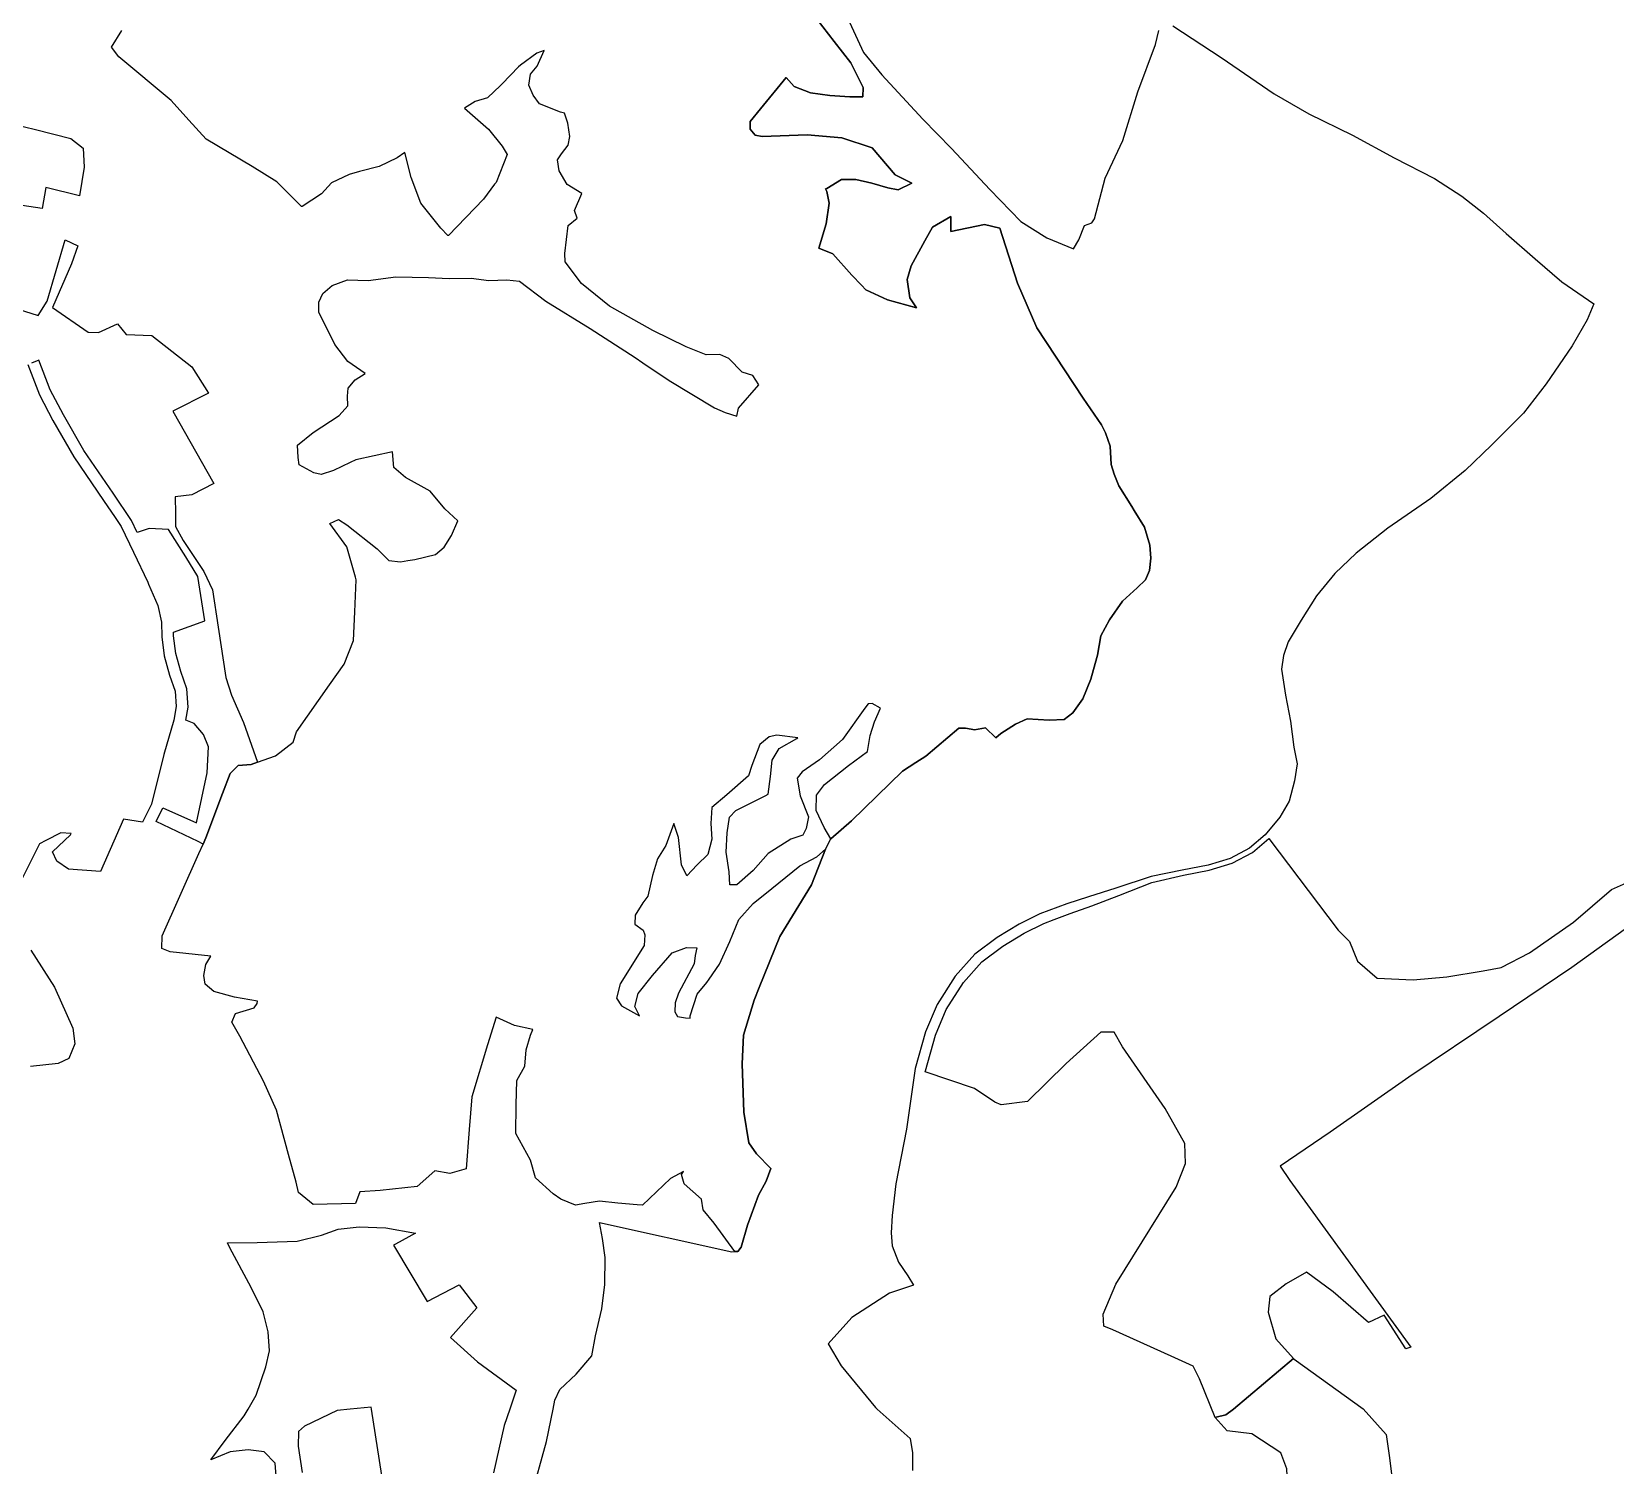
# Model space of a CAD drawing. Header units: millimetres. Extents: x 35444746 to 35449000, y 3482000 to 3488437.
# Drawn here: x 35447122.2 to 35447489.3, y 3484987 to 3485319.5 of the extents above; entities that cross this region are included whole.
import ezdxf

# ---------------------------------------------------------------- set-up
doc = ezdxf.new("R2010")
doc.units = ezdxf.units.MM
doc.layers.add('0203.02旱地整理', color=9, linetype='Continuous', true_color=0x808080)
doc.layers.add('0204.02水田整理', color=9, linetype='Continuous', true_color=0x808080)

msp = doc.modelspace()

# ---------------------------------------------------------------- linework, layer by layer
at = {"layer": '0203.02旱地整理', "color": 41}
for points in [[(35447237.897, 3484979.368), (35447241.549, 3484992.53), (35447243.058, 3485000), (35447243.478, 3485002.08), (35447244.579, 3485004.523), (35447248.38, 3485008.129), (35447252.069, 3485012.368), (35447252.918, 3485016.992), (35447254.362, 3485023.287), (35447255.043, 3485028.909), (35447255.152, 3485035.143), (35447254.488, 3485039.592), (35447253.831, 3485043.257), (35447284.518, 3485036.491), (35447285.202, 3485036.531), (35447285.852, 3485036.569), (35447286.689, 3485037.567), (35447288.126, 3485042.648), (35447290.658, 3485049.596), (35447292.42, 3485052.839), (35447293.571, 3485055.792), (35447290.246, 3485059.211), (35447288.419, 3485061.796), (35447287.266, 3485068.874), (35447286.86, 3485080.089), (35447287.205, 3485086.755), (35447289.636, 3485094.835), (35447290.839, 3485097.778), (35447295.661, 3485109.575), (35447302.933, 3485121.563), (35447306.207, 3485129.89), (35447307.482, 3485132.243), (35447312.209, 3485136.464), (35447324.027, 3485147.976), (35447327.14, 3485149.98), (35447329.443, 3485151.463), (35447337.086, 3485157.91), (35447338.666, 3485157.907), (35447339.986, 3485157.693), (35447340.745, 3485157.57), (35447343.324, 3485157.982), (35447345.688, 3485155.701), (35447346.831, 3485156.662), (35447350.229, 3485158.877), (35447352.939, 3485160.08), (35447358.085, 3485159.811), (35447361.572, 3485159.964), (35447363.527, 3485161.501), (35447365.862, 3485164.727), (35447367.727, 3485169.303), (35447369.157, 3485174.277), (35447369.252, 3485174.834), (35447370.018, 3485179.351), (35447372.022, 3485183.075), (35447375.048, 3485187.4), (35447378.459, 3485190.456), (35447380.374, 3485192.357), (35447381.321, 3485194.454), (35447381.665, 3485197.354), (35447381.428, 3485200.339), (35447380.173, 3485204.54), (35447377.801, 3485208.443), (35447377.265, 3485209.325), (35447374.251, 3485214.156), (35447373.16, 3485216.857), (35447372.432, 3485219.071), (35447372.204, 3485223.308), (35447371.145, 3485226.404), (35447370.219, 3485228.269), (35447365.949, 3485234.477), (35447355.236, 3485250.775), (35447350.736, 3485261.107), (35447346.609, 3485273.853), (35447343.05, 3485274.702), (35447335.29, 3485273.135), (35447335.303, 3485276.61), (35447331.037, 3485274.106), (35447329.203, 3485270.965), (35447326.063, 3485265.162), (35447325.13, 3485261.966), (35447325.777, 3485257.737), (35447327.344, 3485255.38), (35447320.608, 3485257.257), (35447315.549, 3485259.602), (35447314.551, 3485260.658), (35447312.322, 3485263.019), (35447307.938, 3485267.937), (35447304.657, 3485269.28), (35447306.345, 3485274.881), (35447307.029, 3485279.693), (35447306.542, 3485282.351), (35447306.213, 3485282.978), (35447306.483, 3485283.116), (35447309.896, 3485285.15), (35447313.209, 3485285.165), (35447316.931, 3485284.349), (35447320.666, 3485283.229), (35447323.061, 3485282.75), (35447326.214, 3485284.29), (35447322.351, 3485286.255), (35447316.996, 3485292.479), (35447309.973, 3485294.822), (35447301.951, 3485295.513), (35447291.526, 3485295.138), (35447289.873, 3485295.476), (35447288.72, 3485296.803), (35447288.727, 3485298.623), (35447291.137, 3485301.593), (35447297.084, 3485308.795), (35447298.928, 3485306.752), (35447302.724, 3485305.25), (35447307.181, 3485304.675), (35447311.884, 3485304.347), (35447314.832, 3485304.3), (35447314.973, 3485306.465), (35447312.112, 3485312.247), (35447308.237, 3485317.172), (35447300.362, 3485327.432)], [(35447237.897, 3484979.368), (35447241.549, 3484992.53), (35447243.058, 3485000), (35447243.478, 3485002.08), (35447244.579, 3485004.523), (35447248.38, 3485008.129), (35447252.069, 3485012.368), (35447252.918, 3485016.992), (35447254.362, 3485023.287), (35447255.043, 3485028.909), (35447255.152, 3485035.143), (35447254.488, 3485039.592), (35447253.831, 3485043.257), (35447284.518, 3485036.491), (35447285.202, 3485036.531), (35447285.852, 3485036.569), (35447286.689, 3485037.567), (35447288.126, 3485042.648), (35447290.658, 3485049.596), (35447292.42, 3485052.839), (35447293.571, 3485055.792), (35447290.246, 3485059.211), (35447288.419, 3485061.796), (35447287.266, 3485068.874), (35447286.86, 3485080.089), (35447287.205, 3485086.755), (35447289.636, 3485094.835), (35447290.839, 3485097.778), (35447295.661, 3485109.575), (35447302.933, 3485121.563), (35447306.207, 3485129.89), (35447307.482, 3485132.243), (35447312.209, 3485136.464), (35447324.027, 3485147.976), (35447327.14, 3485149.98), (35447329.443, 3485151.463), (35447337.086, 3485157.91), (35447338.666, 3485157.907), (35447339.986, 3485157.693), (35447340.745, 3485157.57), (35447343.324, 3485157.982), (35447345.688, 3485155.701), (35447346.831, 3485156.662), (35447350.229, 3485158.877), (35447352.939, 3485160.08), (35447358.085, 3485159.811), (35447361.572, 3485159.964), (35447363.527, 3485161.501), (35447365.862, 3485164.727), (35447367.727, 3485169.303), (35447369.157, 3485174.277), (35447369.252, 3485174.834), (35447370.018, 3485179.351), (35447372.022, 3485183.075), (35447375.048, 3485187.4), (35447378.459, 3485190.456), (35447380.374, 3485192.357), (35447381.321, 3485194.454), (35447381.665, 3485197.354), (35447381.428, 3485200.339), (35447380.173, 3485204.54), (35447377.801, 3485208.443), (35447377.265, 3485209.325), (35447374.251, 3485214.156), (35447373.16, 3485216.857), (35447372.432, 3485219.071), (35447372.204, 3485223.308), (35447371.145, 3485226.404), (35447370.219, 3485228.269), (35447365.949, 3485234.477), (35447355.236, 3485250.775), (35447350.736, 3485261.107), (35447346.609, 3485273.853), (35447343.05, 3485274.702), (35447335.29, 3485273.135), (35447335.303, 3485276.61), (35447331.037, 3485274.106), (35447329.203, 3485270.965), (35447326.063, 3485265.162), (35447325.13, 3485261.966), (35447325.777, 3485257.737), (35447327.344, 3485255.38), (35447320.608, 3485257.257), (35447315.549, 3485259.602), (35447314.551, 3485260.658), (35447312.322, 3485263.019), (35447307.938, 3485267.937), (35447304.657, 3485269.28), (35447306.345, 3485274.881), (35447307.029, 3485279.693), (35447306.542, 3485282.351), (35447306.213, 3485282.978), (35447306.483, 3485283.116), (35447309.896, 3485285.15), (35447313.209, 3485285.165), (35447316.931, 3485284.349), (35447320.666, 3485283.229), (35447323.061, 3485282.75), (35447326.214, 3485284.29), (35447322.351, 3485286.255), (35447316.996, 3485292.479), (35447309.973, 3485294.822), (35447301.951, 3485295.513), (35447291.526, 3485295.138), (35447289.873, 3485295.476), (35447288.72, 3485296.803), (35447288.727, 3485298.623), (35447291.137, 3485301.593), (35447297.084, 3485308.795), (35447298.928, 3485306.752), (35447302.724, 3485305.25), (35447307.181, 3485304.675), (35447311.884, 3485304.347), (35447314.832, 3485304.3), (35447314.973, 3485306.465), (35447312.112, 3485312.247), (35447308.237, 3485317.172), (35447300.362, 3485327.432)], [(35447386.773, 3485320.792), (35447397.974, 3485313.45), (35447410.236, 3485305.037), (35447418.242, 3485300.432), (35447428.384, 3485295.473), (35447438.018, 3485290.21), (35447447.42, 3485285.42), (35447453.711, 3485281.297), (35447458.752, 3485277.37), (35447464.033, 3485272.626), (35447470.723, 3485266.785), (35447476.95, 3485261.406), (35447484.344, 3485256.356), (35447482.8, 3485252.587), (35447479.355, 3485246.57), (35447473.323, 3485237.807), (35447468.038, 3485231.011), (35447460.614, 3485223.567), (35447454.512, 3485217.679), (35447446.518, 3485211.223), (35447436.55, 3485204.282), (35447429.216, 3485198.481), (35447424.268, 3485193.82), (35447420.057, 3485188.58), (35447416.502, 3485183.01), (35447413.442, 3485177.93), (35447412.362, 3485174.813), (35447411.938, 3485171.611), (35447412.898, 3485165.611), (35447414.023, 3485159.528), (35447414.82, 3485153.529), (35447415.535, 3485149.651), (35447414.944, 3485145.712), (35447413.7, 3485140.966), (35447411.556, 3485137.289), (35447408.17, 3485133.195), (35447404.542, 3485130.088), (35447400.013, 3485127.724), (35447394.912, 3485126.184), (35447388.909, 3485124.976), (35447381.684, 3485123.492), (35447373.524, 3485120.804), (35447367.2, 3485118.818), (35447362.134, 3485117.189), (35447355.885, 3485114.832), (35447351.095, 3485112.467), (35447345.995, 3485109.368), (35447340.811, 3485105.53), (35447336.277, 3485100.376), (35447332.067, 3485093.826), (35447329.418, 3485087.516), (35447327.006, 3485078.99), (35447324.984, 3485064.963), (35447322.546, 3485052.269), (35447321.698, 3485044.888), (35447321.437, 3485040.869), (35447321.672, 3485037.914), (35447323.134, 3485034.053), (35447325.267, 3485030.902), (35447326.646, 3485028.779), (35447321.016, 3485026.904), (35447312.308, 3485021.233), (35447306.821, 3485015.124), (35447309.876, 3485010.064), (35447317.781, 3485000.375), (35447318.205, 3485000), (35447325.879, 3484993.215), (35447326.364, 3484989.897), (35447326.349, 3484985.751)], [(35447386.773, 3485320.792), (35447397.974, 3485313.45), (35447410.236, 3485305.037), (35447418.242, 3485300.432), (35447428.384, 3485295.473), (35447438.018, 3485290.21), (35447447.42, 3485285.42), (35447453.711, 3485281.297), (35447458.752, 3485277.37), (35447464.033, 3485272.626), (35447470.723, 3485266.785), (35447476.95, 3485261.406), (35447484.344, 3485256.356), (35447482.8, 3485252.587), (35447479.355, 3485246.57), (35447473.323, 3485237.807), (35447468.038, 3485231.011), (35447460.614, 3485223.567), (35447454.512, 3485217.679), (35447446.518, 3485211.223), (35447436.55, 3485204.282), (35447429.216, 3485198.481), (35447424.268, 3485193.82), (35447420.057, 3485188.58), (35447416.502, 3485183.01), (35447413.442, 3485177.93), (35447412.362, 3485174.813), (35447411.938, 3485171.611), (35447412.898, 3485165.611), (35447414.023, 3485159.528), (35447414.82, 3485153.529), (35447415.535, 3485149.651), (35447414.944, 3485145.712), (35447413.7, 3485140.966), (35447411.556, 3485137.289), (35447408.17, 3485133.195), (35447404.542, 3485130.088), (35447400.013, 3485127.724), (35447394.912, 3485126.184), (35447388.909, 3485124.976), (35447381.684, 3485123.492), (35447373.524, 3485120.804), (35447367.2, 3485118.818), (35447362.134, 3485117.189), (35447355.885, 3485114.832), (35447351.095, 3485112.467), (35447345.995, 3485109.368), (35447340.811, 3485105.53), (35447336.277, 3485100.376), (35447332.067, 3485093.826), (35447329.418, 3485087.516), (35447327.006, 3485078.99), (35447324.984, 3485064.963), (35447322.546, 3485052.269), (35447321.698, 3485044.888), (35447321.437, 3485040.869), (35447321.672, 3485037.914), (35447323.134, 3485034.053), (35447325.267, 3485030.902), (35447326.646, 3485028.779), (35447321.016, 3485026.904), (35447312.308, 3485021.233), (35447306.821, 3485015.124), (35447309.876, 3485010.064), (35447317.781, 3485000.375), (35447318.205, 3485000), (35447325.879, 3484993.215), (35447326.364, 3484989.897), (35447326.349, 3484985.751)], [(35447311.775, 3485321.662), (35447315.036, 3485314.581), (35447319.283, 3485309.404), (35447328.777, 3485299.179), (35447335.408, 3485292.334), (35447344.347, 3485282.824), (35447351.534, 3485275.427), (35447357.516, 3485271.641), (35447363.721, 3485269.071), (35447364.911, 3485271.139), (35447366.244, 3485274.467), (35447367.992, 3485275.091), (35447368.546, 3485276.039), (35447371.081, 3485285.472), (35447375.123, 3485294.193), (35447378.61, 3485305.481), (35447382.706, 3485316.483), (35447383.494, 3485319.738)], [(35447311.775, 3485321.662), (35447315.036, 3485314.581), (35447319.283, 3485309.404), (35447328.777, 3485299.179), (35447335.408, 3485292.334), (35447344.347, 3485282.824), (35447351.534, 3485275.427), (35447357.516, 3485271.641), (35447363.721, 3485269.071), (35447364.911, 3485271.139), (35447366.244, 3485274.467), (35447367.992, 3485275.091), (35447368.546, 3485276.039), (35447371.081, 3485285.472), (35447375.123, 3485294.193), (35447378.61, 3485305.481), (35447382.706, 3485316.483), (35447383.494, 3485319.738)], [(35447110.196, 3485299.845), (35447123.079, 3485296.729), (35447131.25, 3485294.672), (35447134.141, 3485292.453), (35447134.304, 3485288.025), (35447133.22, 3485281.415), (35447125.427, 3485283.287), (35447124.633, 3485278.453), (35447114.212, 3485279.95)], [(35447110.196, 3485299.845), (35447123.079, 3485296.729), (35447131.25, 3485294.672), (35447134.141, 3485292.453), (35447134.304, 3485288.025), (35447133.22, 3485281.415), (35447125.427, 3485283.287), (35447124.633, 3485278.453), (35447114.212, 3485279.95)], [(35447114.53, 3485256.521), (35447123.634, 3485253.607), (35447125.726, 3485256.978), (35447129.934, 3485271.15), (35447132.9, 3485269.753), (35447131.379, 3485265.636), (35447126.977, 3485255.467), (35447135.24, 3485249.749), (35447137.659, 3485249.659), (35447142.057, 3485251.717), (35447144.053, 3485249.228), (35447150.055, 3485248.994), (35447159.276, 3485241.75), (35447163.158, 3485235.585), (35447154.872, 3485231.463), (35447164.404, 3485214.668), (35447159.329, 3485212.033), (35447155.448, 3485211.566), (35447155.527, 3485207.711), (35447155.522, 3485204.712), (35447157.315, 3485201.453), (35447162.1, 3485194.249), (35447164.109, 3485190.022), (35447165.378, 3485181.37), (35447167.204, 3485169.662), (35447168.48, 3485165.552), (35447171.293, 3485159.216), (35447174.542, 3485150.064), (35447173.026, 3485149.539), (35447170.037, 3485149.288), (35447168.155, 3485147.413), (35447166.44, 3485142.806), (35447162.534, 3485132.489), (35447161.89, 3485131.047), (35447160.733, 3485131.615), (35447150.999, 3485136.29), (35447152.582, 3485139.434), (35447160.373, 3485135.959), (35447162.852, 3485147.591), (35447163.127, 3485153.579), (35447162.026, 3485156.47), (35447159.822, 3485159.017), (35447157.925, 3485159.792), (35447158.43, 3485162.786), (35447158.152, 3485167.032), (35447156.721, 3485171.046), (35447155.614, 3485175.257), (35447155.08, 3485179.339), (35447155.065, 3485180.194), (35447162.317, 3485182.783), (35447160.698, 3485193.064), (35447157.886, 3485197.685), (35447153.882, 3485203.981), (35447149.438, 3485204.265), (35447146.621, 3485203.326), (35447145.302, 3485206.062), (35447141.039, 3485212.394), (35447134.275, 3485222.293), (35447129.52, 3485230.586), (35447126.459, 3485236.378), (35447123.805, 3485243.24), (35447122.12, 3485242.588)], [(35447114.53, 3485256.521), (35447123.634, 3485253.607), (35447125.726, 3485256.978), (35447129.934, 3485271.15), (35447132.9, 3485269.753), (35447131.379, 3485265.636), (35447126.977, 3485255.467), (35447135.24, 3485249.749), (35447137.659, 3485249.659), (35447142.057, 3485251.717), (35447144.053, 3485249.228), (35447150.055, 3485248.994), (35447159.276, 3485241.75), (35447163.158, 3485235.585), (35447154.872, 3485231.463), (35447164.404, 3485214.668), (35447159.329, 3485212.033), (35447155.448, 3485211.566), (35447155.527, 3485207.711), (35447155.522, 3485204.712), (35447157.315, 3485201.453), (35447162.1, 3485194.249), (35447164.109, 3485190.022), (35447165.378, 3485181.37), (35447167.204, 3485169.662), (35447168.48, 3485165.552), (35447171.293, 3485159.216), (35447174.542, 3485150.064), (35447173.026, 3485149.539), (35447170.037, 3485149.288), (35447168.155, 3485147.413), (35447166.44, 3485142.806), (35447162.534, 3485132.489), (35447161.89, 3485131.047), (35447160.733, 3485131.615), (35447150.999, 3485136.29), (35447152.582, 3485139.434), (35447160.373, 3485135.959), (35447162.852, 3485147.591), (35447163.127, 3485153.579), (35447162.026, 3485156.47), (35447159.822, 3485159.017), (35447157.925, 3485159.792), (35447158.43, 3485162.786), (35447158.152, 3485167.032), (35447156.721, 3485171.046), (35447155.614, 3485175.257), (35447155.08, 3485179.339), (35447155.065, 3485180.194), (35447162.317, 3485182.783), (35447160.698, 3485193.064), (35447157.886, 3485197.685), (35447153.882, 3485203.981), (35447149.438, 3485204.265), (35447146.621, 3485203.326), (35447145.302, 3485206.062), (35447141.039, 3485212.394), (35447134.275, 3485222.293), (35447129.52, 3485230.586), (35447126.459, 3485236.378), (35447123.805, 3485243.24), (35447122.12, 3485242.588)], [(35447495.819, 3485114.309), (35447479.221, 3485102.454), (35447462.403, 3485091.049), (35447441.452, 3485076.995), (35447423.234, 3485064.224), (35447411.621, 3485056.324), (35447413.87, 3485053.017), (35447441.928502, 3485014.346294), (35447440.73, 3485013.966), (35447435.766, 3485021.771), (35447432.075, 3485020.106), (35447423.904, 3485027.197), (35447417.724, 3485031.79), (35447412.982, 3485029.037), (35447409.219, 3485026.116), (35447408.877, 3485022.529), (35447410.646, 3485016.323), (35447414.69, 3485011.774), (35447400.79, 3485000), (35447399.034, 3484998.72), (35447396.786996, 3484998.107016), (35447396.556, 3484998.044), (35447392.886, 3485007.064), (35447391.429, 3485010.007), (35447386.38, 3485012.313), (35447372.862, 3485018.406), (35447370.744, 3485019.231), (35447370.593, 3485022.005), (35447373.559, 3485029.01), (35447387.522, 3485051.47), (35447389.666, 3485057.009), (35447389.522, 3485061.578), (35447384.987, 3485069.756), (35447375.093, 3485083.993), (35447373.149, 3485087.428), (35447370.049, 3485087.44), (35447362.023, 3485080.131), (35447353.012, 3485071.357), (35447346.971, 3485070.566), (35447345.505, 3485071.225), (35447340.786, 3485074.345), (35447329.325, 3485078.262), (35447329.358, 3485078.49), (35447331.688, 3485086.725), (35447334.199, 3485092.706), (35447338.196, 3485098.926), (35447342.443, 3485103.753), (35447347.329, 3485107.371), (35447352.261, 3485110.367), (35447356.84, 3485112.628), (35447359.241, 3485113.534), (35447362.929, 3485114.925), (35447367.936, 3485116.735), (35447374.235, 3485119.156), (35447381.86, 3485122.112), (35447389.174, 3485123.806), (35447395.2, 3485125.018), (35447400.468, 3485126.609), (35447405.219, 3485129.089), (35447409.027, 3485132.35), (35447425.102, 3485111.05), (35447427.693, 3485108.436), (35447429.556, 3485103.878), (35447434.092, 3485099.957), (35447442.471, 3485099.602), (35447450.284, 3485100.23), (35447458.654, 3485101.652), (35447462.883, 3485102.447), (35447469.396, 3485105.833), (35447479.663, 3485112.94), (35447488.469, 3485120.54), (35447496.793, 3485124.249)], [(35447495.819, 3485114.309), (35447479.221, 3485102.454), (35447462.403, 3485091.049), (35447441.452, 3485076.995), (35447423.234, 3485064.224), (35447411.621, 3485056.324), (35447413.87, 3485053.017), (35447441.928502, 3485014.346294), (35447440.73, 3485013.966), (35447435.766, 3485021.771), (35447432.075, 3485020.106), (35447423.904, 3485027.197), (35447417.724, 3485031.79), (35447412.982, 3485029.037), (35447409.219, 3485026.116), (35447408.877, 3485022.529), (35447410.646, 3485016.323), (35447414.69, 3485011.774), (35447400.79, 3485000), (35447399.034, 3484998.72), (35447396.786996, 3484998.107016), (35447396.556, 3484998.044), (35447392.886, 3485007.064), (35447391.429, 3485010.007), (35447386.38, 3485012.313), (35447372.862, 3485018.406), (35447370.744, 3485019.231), (35447370.593, 3485022.005), (35447373.559, 3485029.01), (35447387.522, 3485051.47), (35447389.666, 3485057.009), (35447389.522, 3485061.578), (35447384.987, 3485069.756), (35447375.093, 3485083.993), (35447373.149, 3485087.428), (35447370.049, 3485087.44), (35447362.023, 3485080.131), (35447353.012, 3485071.357), (35447346.971, 3485070.566), (35447345.505, 3485071.225), (35447340.786, 3485074.345), (35447329.325, 3485078.262), (35447329.358, 3485078.49), (35447331.688, 3485086.725), (35447334.199, 3485092.706), (35447338.196, 3485098.926), (35447342.443, 3485103.753), (35447347.329, 3485107.371), (35447352.261, 3485110.367), (35447356.84, 3485112.628), (35447359.241, 3485113.534), (35447362.929, 3485114.925), (35447367.936, 3485116.735), (35447374.235, 3485119.156), (35447381.86, 3485122.112), (35447389.174, 3485123.806), (35447395.2, 3485125.018), (35447400.468, 3485126.609), (35447405.219, 3485129.089), (35447409.027, 3485132.35), (35447425.102, 3485111.05), (35447427.693, 3485108.436), (35447429.556, 3485103.878), (35447434.092, 3485099.957), (35447442.471, 3485099.602), (35447450.284, 3485100.23), (35447458.654, 3485101.652), (35447462.883, 3485102.447), (35447469.396, 3485105.833), (35447479.663, 3485112.94), (35447488.469, 3485120.54), (35447496.793, 3485124.249)], [(35447179.188, 3484980.565), (35447178.638, 3484987.498), (35447176.068, 3484990.066), (35447172.362, 3484990.544), (35447168.179, 3484990.066), (35447163.708, 3484988.238), (35447167.006, 3484992.757), (35447171.422, 3484998.429), (35447172.323, 3484999.988), (35447174.182, 3485003.258), (35447176.483, 3485009.785), (35447177.28, 3485013.531), (35447176.978, 3485017.898), (35447175.845, 3485022.544), (35447173.048, 3485028.177), (35447168.078, 3485037.422), (35447167.554, 3485038.591), (35447174.469, 3485038.627), (35447183.738, 3485038.958), (35447189.394, 3485040.334), (35447193.258, 3485041.772), (35447198.125, 3485042.276), (35447204.281, 3485042.013), (35447211.149, 3485040.838), (35447206.542, 3485038.288), (35447206.03, 3485038.005), (35447213.854, 3485024.944), (35447221.287, 3485028.854), (35447225.39, 3485023.485), (35447219.266, 3485016.65), (35447225.54, 3485010.977), (35447234.466, 3485004.397), (35447232.992, 3485000), (35447231.734, 3484996.248), (35447229.252, 3484985.211)], [(35447179.188, 3484980.565), (35447178.638, 3484987.498), (35447176.068, 3484990.066), (35447172.362, 3484990.544), (35447168.179, 3484990.066), (35447163.708, 3484988.238), (35447167.006, 3484992.757), (35447171.422, 3484998.429), (35447172.323, 3484999.988), (35447174.182, 3485003.258), (35447176.483, 3485009.785), (35447177.28, 3485013.531), (35447176.978, 3485017.898), (35447175.845, 3485022.544), (35447173.048, 3485028.177), (35447168.078, 3485037.422), (35447167.554, 3485038.591), (35447174.469, 3485038.627), (35447183.738, 3485038.958), (35447189.394, 3485040.334), (35447193.258, 3485041.772), (35447198.125, 3485042.276), (35447204.281, 3485042.013), (35447211.149, 3485040.838), (35447206.542, 3485038.288), (35447206.03, 3485038.005), (35447213.854, 3485024.944), (35447221.287, 3485028.854), (35447225.39, 3485023.485), (35447219.266, 3485016.65), (35447225.54, 3485010.977), (35447234.466, 3485004.397), (35447232.992, 3485000), (35447231.734, 3484996.248), (35447229.252, 3484985.211)], [(35447204.633, 3484976.217), (35447200.943, 3485000), (35447200.874, 3485000.443), (35447196.038, 3485000), (35447193.015, 3484999.723), (35447185.383, 3484996.091), (35447184.019, 3484994.814), (35447183.947, 3484991.413), (35447184.848, 3484985.286)], [(35447204.633, 3484976.217), (35447200.943, 3485000), (35447200.874, 3485000.443), (35447196.038, 3485000), (35447193.015, 3484999.723), (35447185.383, 3484996.091), (35447184.019, 3484994.814), (35447183.947, 3484991.413), (35447184.848, 3484985.286)]]:
    msp.add_lwpolyline(points, dxfattribs=at)
msp.add_lwpolyline([(35447414.69, 3485011.774), (35447414.867, 3485011.575), (35447430.876, 3485000.053), (35447436.236, 3484994.156), (35447436.868, 3484989.258), (35447438.233, 3484978.829), (35447434.372, 3484980.427), (35447426.697, 3484983.668), (35447421.839, 3484984.436), (35447417.252, 3484984.37), (35447413.752, 3484984.543), (35447413.261, 3484984.572), (35447413.162, 3484986.173), (35447411.742, 3484989.852), (35447405.07, 3484994.286), (35447399.362, 3484994.962), (35447396.556, 3484998.044), (35447396.786996, 3484998.107016), (35447399.034, 3484998.72), (35447400.79, 3485000)], close=True, dxfattribs=at)
msp.add_lwpolyline([(35447414.69, 3485011.774), (35447414.867, 3485011.575), (35447430.876, 3485000.053), (35447436.236, 3484994.156), (35447436.868, 3484989.258), (35447438.233, 3484978.829), (35447434.372, 3484980.427), (35447426.697, 3484983.668), (35447421.839, 3484984.436), (35447417.252, 3484984.37), (35447413.752, 3484984.543), (35447413.261, 3484984.572), (35447413.162, 3484986.173), (35447411.742, 3484989.852), (35447405.07, 3484994.286), (35447399.362, 3484994.962), (35447396.556, 3484998.044), (35447396.786996, 3484998.107016), (35447399.034, 3484998.72), (35447400.79, 3485000)], close=True, dxfattribs=at)
at = {"layer": '0204.02水田整理', "color": 51}
for points in [[(35447300.362, 3485327.432), (35447308.237, 3485317.172), (35447312.112, 3485312.247), (35447314.973, 3485306.465), (35447314.832, 3485304.3), (35447311.884, 3485304.347), (35447307.181, 3485304.675), (35447302.724, 3485305.25), (35447298.928, 3485306.752), (35447297.084, 3485308.795), (35447291.137, 3485301.593), (35447288.727, 3485298.623), (35447288.72, 3485296.803), (35447289.873, 3485295.476), (35447291.526, 3485295.138), (35447301.951, 3485295.513), (35447309.973, 3485294.822), (35447316.996, 3485292.479), (35447322.351, 3485286.255), (35447326.214, 3485284.29), (35447323.061, 3485282.75), (35447320.666, 3485283.229), (35447316.931, 3485284.349), (35447313.209, 3485285.165), (35447309.896, 3485285.15), (35447306.483, 3485283.116), (35447306.213, 3485282.978), (35447306.542, 3485282.351), (35447307.029, 3485279.693), (35447306.345, 3485274.881), (35447304.657, 3485269.28), (35447307.938, 3485267.937), (35447312.322, 3485263.019), (35447314.551, 3485260.658), (35447315.549, 3485259.602), (35447320.608, 3485257.257), (35447327.344, 3485255.38), (35447325.777, 3485257.737), (35447325.13, 3485261.966), (35447326.063, 3485265.162), (35447329.203, 3485270.965), (35447331.037, 3485274.106), (35447335.303, 3485276.61), (35447335.29, 3485273.135), (35447343.05, 3485274.702), (35447346.609, 3485273.853), (35447350.736, 3485261.107), (35447355.236, 3485250.775), (35447365.949, 3485234.477), (35447370.219, 3485228.269), (35447371.145, 3485226.404), (35447372.204, 3485223.308), (35447372.432, 3485219.071), (35447373.16, 3485216.857), (35447374.251, 3485214.156), (35447377.265, 3485209.325), (35447377.801, 3485208.443), (35447380.173, 3485204.54), (35447381.428, 3485200.339), (35447381.665, 3485197.354), (35447381.321, 3485194.454), (35447380.374, 3485192.357), (35447378.459, 3485190.456), (35447375.048, 3485187.4), (35447372.022, 3485183.075), (35447370.018, 3485179.351), (35447369.252, 3485174.834), (35447369.157, 3485174.277), (35447367.727, 3485169.303), (35447365.862, 3485164.727), (35447363.527, 3485161.501), (35447361.572, 3485159.964), (35447358.085, 3485159.811), (35447352.939, 3485160.08), (35447350.229, 3485158.877), (35447346.831, 3485156.662), (35447345.688, 3485155.701), (35447343.324, 3485157.982), (35447340.745, 3485157.57), (35447339.986, 3485157.693), (35447338.666, 3485157.907), (35447337.086, 3485157.91), (35447329.443, 3485151.463), (35447327.14, 3485149.98), (35447324.027, 3485147.976), (35447312.209, 3485136.464), (35447307.482, 3485132.243), (35447305.906, 3485134.92), (35447304.084, 3485138.851), (35447304.097, 3485142.357), (35447305.943, 3485144.855), (35447311.549, 3485149.246), (35447315.985, 3485152.485), (35447316.532, 3485156.245), (35447317.547, 3485159.419), (35447318.944, 3485162.58), (35447316.998, 3485163.655), (35447316.11, 3485163.59), (35447315.353, 3485162.588), (35447310.134, 3485155.33), (35447304.843, 3485150.582), (35447300.814, 3485147.837), (35447299.637, 3485146.335), (35447300.373, 3485142.232), (35447302.277, 3485137.37), (35447301.736, 3485134.689), (35447300.976, 3485133.102), (35447298.212, 3485132.194), (35447292.902, 3485128.865), (35447289.457, 3485124.949), (35447285.619, 3485121.621), (35447284.065, 3485121.629), (35447283.85, 3485124.628), (35447283.196, 3485129.155), (35447283.381, 3485133.68), (35447283.981, 3485137.281), (35447285.411, 3485138.868), (35447292.215, 3485142.268), (35447292.88, 3485142.632), (35447293.481, 3485146.74), (35447293.833, 3485150.499), (35447295.435, 3485153.175), (35447299.553, 3485155.561), (35447299.762, 3485155.699), (35447294.892, 3485156.301), (35447293.117, 3485155.936), (35447290.973, 3485154.12), (35447289.095, 3485149.244), (35447288.329, 3485146.897), (35447283.358, 3485142.468), (35447279.841, 3485139.552), (35447279.616, 3485135.786), (35447279.884, 3485132.197), (35447278.912, 3485128.597), (35447276.471, 3485126.257), (35447274.03, 3485123.711), (35447272.862, 3485126.238), (35447272.1, 3485132.571), (35447271.081, 3485135.796), (35447269.199, 3485130.731), (35447267.267, 3485127.628), (35447266.072, 3485123.759), (35447265.042, 3485118.964), (35447263.857, 3485117.453), (35447262.061, 3485114.598), (35447261.968, 3485112.494), (35447263.934, 3485111.059), (35447264.333, 3485109.966), (35447264.139, 3485107.532), (35447258.638, 3485098.645), (35447257.784, 3485095.287), (35447258.879, 3485093.552), (35447263.122, 3485091.189), (35447262.041, 3485093.371), (35447262.794, 3485096.381), (35447266.078, 3485100.559), (35447270.623, 3485105.821), (35447273.98, 3485107.066), (35447276.417, 3485106.973), (35447276.014, 3485105.181), (35447275.755, 3485103.258), (35447272.129, 3485096.496), (35447271.367, 3485094.241), (35447271.302, 3485092.172), (35447271.929, 3485091.099), (35447273.79, 3485090.781), (35447274.832, 3485090.713), (35447274.852, 3485091.204), (35447276.464, 3485096.212), (35447278.728, 3485098.957), (35447279.253, 3485099.716), (35447281.665, 3485103.203), (35447284.022, 3485108.452), (35447286.127, 3485113.536), (35447289.479, 3485117.279), (35447293.752, 3485120.761), (35447300.279, 3485126.008), (35447304.211, 3485128.08), (35447306.207, 3485129.89), (35447302.933, 3485121.563), (35447295.661, 3485109.575), (35447290.839, 3485097.778), (35447289.636, 3485094.835), (35447287.205, 3485086.755), (35447286.86, 3485080.089), (35447287.266, 3485068.874), (35447288.419, 3485061.796), (35447290.246, 3485059.211), (35447293.571, 3485055.792), (35447292.42, 3485052.839), (35447290.658, 3485049.596), (35447288.126, 3485042.648), (35447286.689, 3485037.567), (35447285.852, 3485036.569), (35447285.202, 3485036.531), (35447280.431, 3485043.113), (35447277.86, 3485046.207), (35447277.454, 3485048.709), (35447273.424, 3485052.27), (35447272.849, 3485054.44), (35447273.302, 3485055.134), (35447270.25, 3485053.455), (35447263.821, 3485047.27), (35447262.512, 3485047.392), (35447258.04, 3485047.809), (35447253.815, 3485048.267), (35447250.418, 3485047.669), (35447248.232, 3485047.341), (35447244.841, 3485048.661), (35447243.08, 3485049.928), (35447238.975, 3485053.643), (35447237.813, 3485057.766), (35447234.39, 3485063.916), (35447234.498, 3485070.556), (35447234.646, 3485076.208), (35447236.506, 3485079.562), (35447236.838, 3485083.302), (35447237.82, 3485086.735), (35447238.376, 3485088.064), (35447234.14, 3485088.948), (35447229.855, 3485090.904), (35447227.841, 3485084.472), (35447224.189, 3485072.403), (35447223.56, 3485064.876), (35447222.869, 3485055.755), (35447219.077, 3485054.649), (35447215.608, 3485055.248), (35447211.517, 3485051.671), (35447202.948, 3485050.684), (35447198.223, 3485050.432), (35447197.218, 3485047.717), (35447187.46, 3485047.486), (35447184.064, 3485050.212), (35447183.473, 3485052.679), (35447181.699, 3485059.058), (35447178.911, 3485069.35), (35447175.947, 3485076.071), (35447170.439, 3485086.538), (35447168.574, 3485089.771), (35447169.428, 3485091.725), (35447173.766, 3485093.078), (35447174.448, 3485094.097), (35447174.553, 3485094.603), (35447169.222, 3485095.54), (35447164.374, 3485096.825), (35447162.419, 3485098.53), (35447162.082, 3485100.573), (35447162.512, 3485103.125), (35447163.717, 3485105.072), (35447154.264, 3485106.057), (35447152.36, 3485106.8), (35447152.384, 3485109.738), (35447160.905, 3485128.838), (35447161.89, 3485131.047), (35447162.534, 3485132.489), (35447166.44, 3485142.806), (35447168.155, 3485147.413), (35447170.037, 3485149.288), (35447173.026, 3485149.539), (35447174.542, 3485150.064), (35447178.665, 3485151.493), (35447182.783, 3485154.703), (35447183.556, 3485157.095), (35447191.184, 3485167.939), (35447194.612, 3485172.806), (35447196.758, 3485178.274), (35447197.061, 3485184.917), (35447197.416, 3485192.352), (35447197.237, 3485192.966), (35447195.207, 3485199.962), (35447191.276, 3485205.386), (35447193.288, 3485206.345), (35447195.251, 3485205.06), (35447202.247, 3485199.494), (35447204.967, 3485196.79), (35447207.673, 3485196.474), (35447209.347, 3485196.772), (35447211.004, 3485197.068), (35447215.776, 3485198.168), (35447217.821, 3485199.867), (35447219.47, 3485202.643), (35447220.985, 3485206.018), (35447217.939, 3485208.82), (35447214.556, 3485212.894), (35447208.858, 3485216.057), (35447206.152, 3485218.349), (35447205.819, 3485221.992), (35447197.331, 3485220.17), (35447195.996, 3485219.539), (35447192.131, 3485217.713), (35447189.319, 3485216.781), (35447187.616, 3485217.124), (35447184.212, 3485219.004), (35447183.96, 3485220.708), (35447183.833, 3485223.54), (35447187.425, 3485226.52), (35447193.458, 3485230.409), (35447195.498, 3485232.667), (35447195.401, 3485234.886), (35447195.574, 3485236.757), (35447197.177, 3485238.714), (35447199.468, 3485240.188), (35447195.471, 3485242.974), (35447192.462, 3485246.896), (35447188.717, 3485254.416), (35447188.721, 3485256.703), (35447189.675, 3485258.696), (35447191.834, 3485260.574), (35447195.393, 3485261.926), (35447200.179, 3485261.744), (35447206.569, 3485262.565), (35447214.201, 3485262.468), (35447218.992, 3485262.243), (35447224.095, 3485262.309), (35447228.118, 3485261.732), (35447232.3, 3485261.918), (35447235.256, 3485261.602), (35447241.345, 3485256.932), (35447251.672, 3485250.611), (35447262.082, 3485243.87), (35447263.86, 3485242.673), (35447269.973, 3485238.561), (35447280.467, 3485232.24), (35447282.987, 3485231.143), (35447285.622, 3485230.304), (35447286.049, 3485232.151), (35447290.765, 3485237.575), (35447289.402, 3485239.712), (35447286.893, 3485240.475), (35447283.807, 3485243.668), (35447281.717, 3485244.597), (35447278.535, 3485244.525), (35447273.937, 3485246.384), (35447266.165, 3485250.181), (35447256.139, 3485255.827), (35447249.664, 3485261.018), (35447245.879, 3485266.08), (35447245.803, 3485268.006), (35447246.581, 3485274.534), (35447248.642, 3485276.197), (35447247.981, 3485277.954), (35447249.746, 3485281.907), (35447246.316, 3485284.003), (35447244.493, 3485287.179), (35447244.086, 3485289.766), (35447245.008, 3485291.097), (35447246.517, 3485293.093), (35447246.942, 3485295.177), (35447246.469, 3485298.205), (35447245.701, 3485300.586), (35447244.746, 3485300.766), (35447239.926, 3485302.699), (35447238.435, 3485304.701), (35447237.445, 3485307.035), (35447237.788, 3485309.614), (35447239.339, 3485311.484), (35447240.971, 3485315.063), (35447239.302, 3485314.436), (35447235.476, 3485311.72), (35447235.057, 3485311.288), (35447231.276, 3485307.389), (35447230.847, 3485306.984), (35447227.822, 3485304.129), (35447224.955, 3485303.293), (35447222.485, 3485301.706), (35447228.097, 3485296.843), (35447231.282, 3485292.889), (35447232.37, 3485290.956), (35447229.839, 3485284.493), (35447229.501, 3485284.05), (35447226.893, 3485280.634), (35447218.815, 3485272.165), (35447218.647, 3485272.165), (35447217.054, 3485273.848), (35447212.36, 3485279.651), (35447210.187, 3485285.619), (35447208.701, 3485291.431), (35447206.866, 3485290.212), (35447202.765, 3485288.177), (35447198.19, 3485287.036), (35447195.742, 3485286.311), (35447191.68, 3485284.402), (35447189.33, 3485281.815), (35447184.916, 3485278.93), (35447184.76, 3485278.883), (35447179.025, 3485284.637), (35447173.277, 3485288.201), (35447162.626, 3485294.482), (35447158.621, 3485298.919), (35447154.518, 3485303.465), (35447142.35, 3485313.641), (35447140.661, 3485315.844), (35447143.037, 3485319.733)], [(35447121.241, 3485242.249), (35447123.955, 3485235.231), (35447127.103, 3485229.275), (35447131.948, 3485220.825), (35447138.841, 3485210.738), (35447141.484, 3485206.811), (35447142.91, 3485204.691), (35447145.784, 3485198.732), (35447149.09, 3485191.758), (35447149.271, 3485191.345), (35447151.451, 3485186.359), (35447152.273, 3485182.516), (35447152.333, 3485179.138), (35447152.911, 3485174.728), (35447154.092, 3485170.233), (35447155.434, 3485166.471), (35447155.666, 3485162.929), (35447155.138, 3485159.8), (35447152.776, 3485151.842), (35447149.963, 3485140.295), (35447147.879, 3485136.102), (35447143.444, 3485136.849), (35447138.101, 3485124.67), (35447130.721, 3485125.198), (35447127.977, 3485127.091), (35447126.99, 3485129.216), (35447131.186, 3485133.207), (35447131.315, 3485133.478), (35447128.942, 3485133.683), (35447125.416, 3485131.862), (35447123.974, 3485131.117), (35447119.309, 3485121.827)], [(35447121.932, 3485106.416), (35447127.459, 3485097.893), (35447131.676, 3485088.367), (35447132.175, 3485084.721), (35447130.772, 3485081.292), (35447128.333, 3485080.151), (35447121.866, 3485079.497)]]:
    msp.add_lwpolyline(points, dxfattribs=at)

doc.saveas('drawing.dxf')
